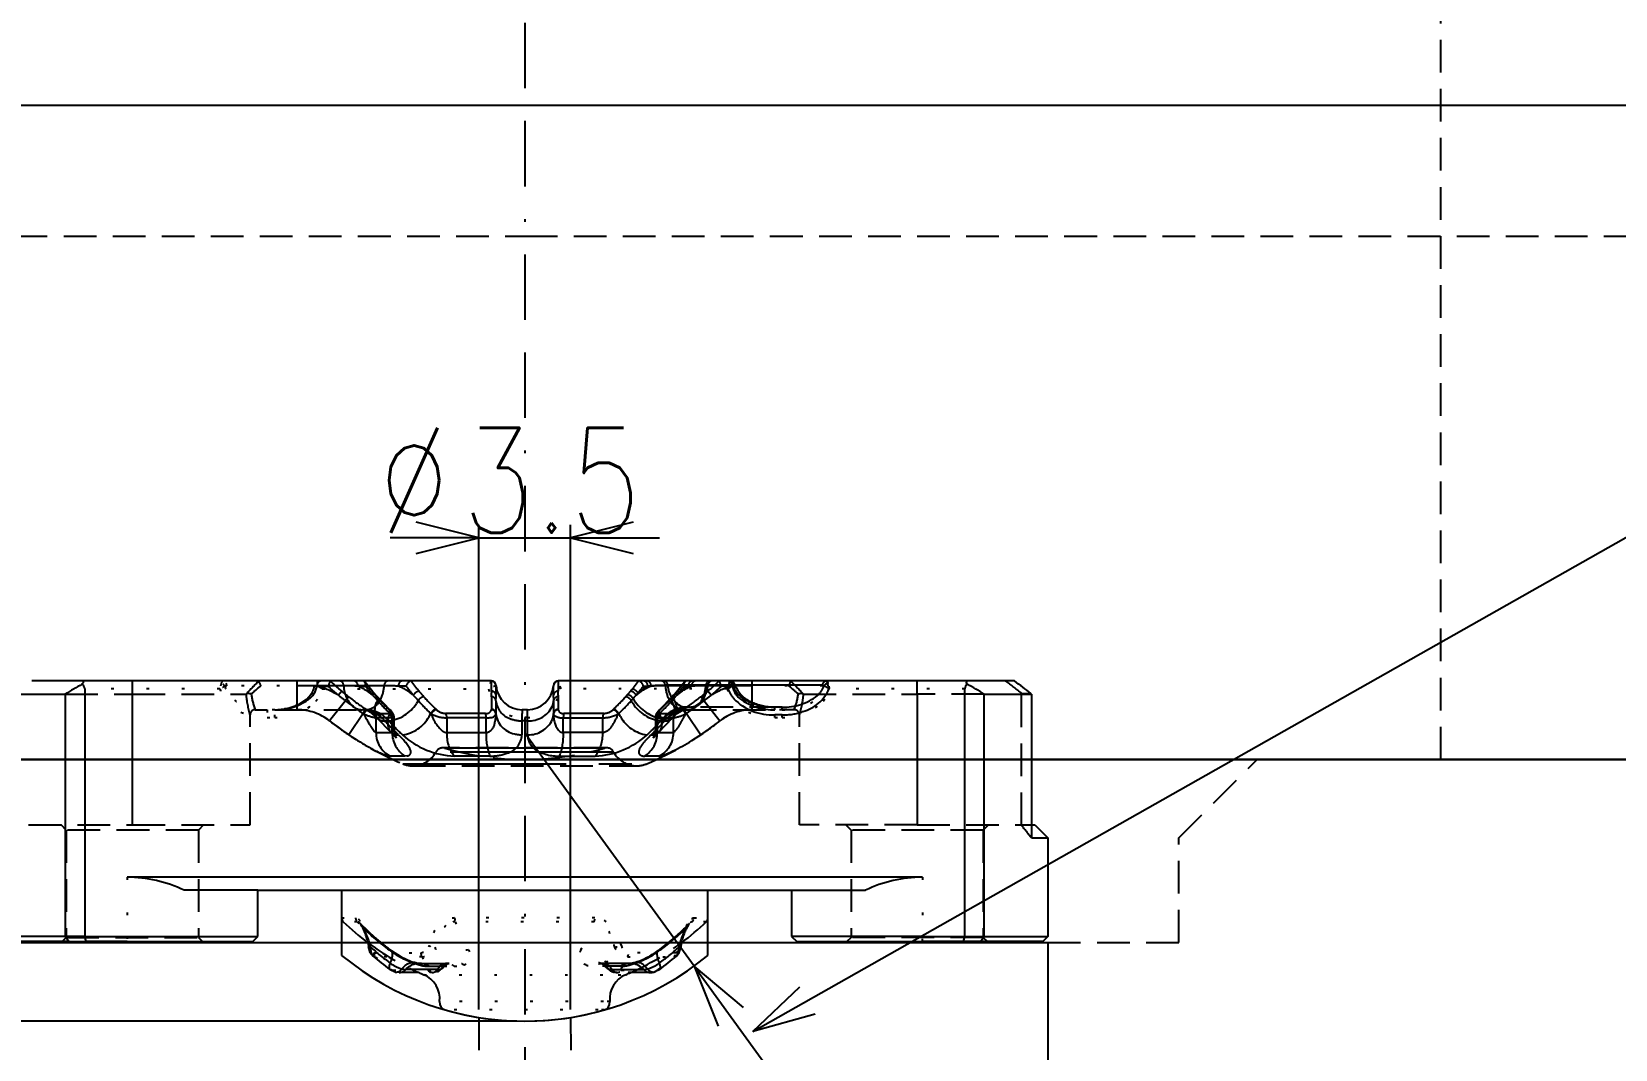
# Model space of a CAD drawing. Extents: x -430 to 437, y -440 to 538.
# Drawn here: x 197.5 to 258, y 336.3 to 375.2 of the extents above; entities that cross this region are included whole.
import ezdxf

# ---------------------------------------------------------------- set-up
doc = ezdxf.new("R2010")
doc.units = 0
for name, pattern in [('BORDER', [8.75, 2.5, -1.25, 2.5, -1.25, 0, -1.25]), ('DOT', [1.25, 0, -1.25]), ('HIDDEN', [1.875, 1.25, -0.625]), ('PHANTOM', [12.5, 6.25, -1.25, 1.25, -1.25, 1.25, -1.25])]:
    doc.linetypes.add(name, pattern=pattern)
doc.layers.add('1', color=7, linetype='CONTINUOUS')
doc.layers.add('7', color=7, linetype='CONTINUOUS')
doc.styles.add('EXCESS_STANDARD', font='txt', dxfattribs={"height": 0.2, "bigfont": 'BIGFONT'})
doc.dimstyles.new('ISO-25', dxfattribs={"dimtxt": 4, "dimasz": 2.4, "dimexe": 0.18, "dimexo": 0.3, "dimgap": 0.2, "dimtad": 1, "dimtih": 1, "dimtoh": 1, "dimzin": 12, "dimcen": 0.09, "dimazin": 3, "dimtfac": 0.5, "dimtofl": 0, "dimtmove": 0, "dimatfit": 3})

# ---------------------------------------------------------------- blocks, each defined once
blk = doc.blocks.new('*D15')
at = {"layer": '1', "color": 50, "linetype": 'CONTINUOUS'}
for p, q in [((170.862, 370.026), (171.462, 372.426)), ((171.462, 372.426), (172.062, 370.026)), ((171.462, 337.426), (171.462, 372.426)), ((171.462, 337.426), (170.862, 339.826)), ((172.062, 339.826), (171.462, 337.426)), ((216.032, 337.426), (170.962, 337.426))]:
    blk.add_line(p, q, dxfattribs=at)
at = {"layer": '1', "color": 7, "linetype": 'CONTINUOUS', "style": 'EXCESS_STANDARD', "width": 0.8}
blk.add_text('35', height=4, rotation=90, dxfattribs=at).set_placement((171.262, 351.726))
blk = doc.blocks.new('*D17')
at = {"layer": '1', "color": 50, "linetype": 'CONTINUOUS'}
for p, q in [((222.802, 339.53), (216.332, 348.426)), ((224.699, 337.942), (222.802, 339.53)), ((222.802, 339.53), (223.729, 337.236)), ((222.802, 339.53), (244.259, 310.033))]:
    blk.add_line(p, q, dxfattribs=at)
at = {"layer": '1', "color": 7, "linetype": 'CONTINUOUS', "style": 'EXCESS_STANDARD', "width": 0.8}
for s, p in [('SR', (236.891, 320.502)), ('11', (240.656, 315.326))]:
    blk.add_text(s, height=4, rotation=306.03231, dxfattribs=at).set_placement(p)
blk = doc.blocks.new('*D18')
at = {"layer": '1', "color": 50, "linetype": 'CONTINUOUS'}
for p, q in [((214.582, 355.892), (212.182, 356.492)), ((214.582, 337.866), (214.582, 356.392)), ((220.482, 356.492), (218.082, 355.892)), ((218.082, 337.866), (218.082, 356.392)), ((214.582, 355.892), (211.182, 355.892)), ((212.182, 355.292), (214.582, 355.892)), ((214.582, 355.892), (218.082, 355.892)), ((218.082, 355.892), (220.482, 355.292)), ((218.082, 355.892), (221.482, 355.892))]:
    blk.add_line(p, q, dxfattribs=at)
at = {"layer": '1', "color": 7, "linetype": 'CONTINUOUS', "style": 'EXCESS_STANDARD', "width": 0.8}
for s, p in [('%%c', (210.732, 356.092)), ('3.5', (213.932, 356.092))]:
    blk.add_text(s, height=4, dxfattribs=at).set_placement(p)
blk = doc.blocks.new('*D19')
at = {"layer": '1', "color": 50, "linetype": 'CONTINUOUS'}
for p, q in [((214.242, 298.676), (211.848, 299.297)), ((220.816, 299.297), (218.421, 298.676)), ((211.837, 298.097), (214.242, 298.676)), ((218.421, 298.676), (220.826, 298.097))]:
    blk.add_line(p, q, dxfattribs=at)
for start, end in [(270.5, 274.44427), (268.68637, 269.5), (269.5, 270.5)]:
    blk.add_arc((216.332, 538.096), 239.429, start, end, dxfattribs=at)
at = {"layer": '1', "color": 7, "linetype": 'CONTINUOUS', "style": 'EXCESS_STANDARD'}
for s, rotation, width, p in [('%%d', 3.67781, 1.6, (228.483, 299.176)), ('1', 2.52825, 0.8, (225.286, 299.035))]:
    blk.add_text(s, height=4, rotation=rotation, dxfattribs=dict(at, width=width)).set_placement(p)

msp = doc.modelspace()

# ---------------------------------------------------------------- linework, layer by layer
at = {"layer": '1', "color": 141, "linetype": 'BORDER'}
msp.add_line((216.3318, 384.4258), (216.3318, 70.4258), dxfattribs=at)
at = {"layer": '1', "color": 7, "linetype": 'HIDDEN'}
for p, q in [((251.3318, 382.4258), (251.3318, 347.4258)), ((166.8318, 367.4258), (216.3318, 367.4258)), ((216.3318, 367.4258), (265.8318, 367.4258)), ((414.3318, 347.4258), (18.3318, 347.4258)), ((241.3318, 344.4258), (244.3318, 347.4258)), ((241.3318, 340.4258), (241.3318, 344.4258)), ((191.3318, 340.4258), (241.3318, 340.4258)), ((214.5818, 337.5659), (213.7079, 237.4258)), ((218.0818, 337.5659), (218.9557, 237.4258))]:
    msp.add_line(p, q, dxfattribs=at)
at = {"layer": '1', "color": 50, "linetype": 'CONTINUOUS'}
for p, q in [((225.053, 337.0303), (297.405, 377.9658)), ((225.053, 337.0303), (226.8464, 338.7344)), ((227.4373, 337.6899), (225.053, 337.0303))]:
    msp.add_line(p, q, dxfattribs=at)
at = {"layer": '1', "color": 7, "linetype": 'CONTINUOUS'}
for p, q in [((181.3318, 372.4258), (414.3318, 372.4258)), ((414.3318, 347.4258), (18.3318, 347.4258)), ((18.3318, 347.4258), (414.3318, 347.4258)), ((196.3318, 340.4258), (236.3318, 340.4258)), ((236.3318, 340.4258), (236.3318, 330.4258))]:
    msp.add_line(p, q, dxfattribs=at)
at = {"layer": '1', "color": 121, "linetype": 'CONTINUOUS'}
for p, q in [((209.3318, 341.4258), (209.3318, 339.9405)), ((223.3318, 339.9405), (223.3318, 341.4258))]:
    msp.add_line(p, q, dxfattribs=at)
msp.add_arc((216.3318, 348.4258), 11, 230.478804, 309.521196, dxfattribs=at)
at = {"layer": '7', "color": 7, "linetype": 'CONTINUOUS'}
for p, q in [((197.0569, 349.9258), (198.7668, 349.9258)), ((199.4156, 350.4258), (197.4838, 350.4258)), ((198.7668, 349.9258), (198.7668, 340.6658)), ((204.7993, 350.4258), (199.4156, 350.4258)), ((199.5113, 350.1258), (199.5113, 340.6658)), ((208.5056, 350.4258), (204.7993, 350.4258)), ((215.036, 350.4258), (208.5056, 350.4258)), ((224.158, 350.4258), (217.6277, 350.4258)), ((227.8644, 350.4258), (224.158, 350.4258)), ((233.2481, 350.4258), (227.8644, 350.4258)), ((233.1523, 340.6658), (233.1523, 350.1258)), ((233.2481, 350.4258), (233.2344, 350.4248)), ((235.054, 350.4258), (233.2481, 350.4258)), ((233.8969, 349.9258), (235.7004, 349.9258)), ((233.8969, 340.6658), (233.8969, 349.9258)), ((235.7004, 349.9258), (235.7004, 344.9258)), ((216.4318, 349.3258), (216.2318, 349.3258)), ((235.7004, 344.9258), (235.8318, 344.9258)), ((235.7004, 344.9258), (235.7004, 344.4258)), ((235.8318, 344.9258), (236.3318, 344.4258)), ((235.7004, 344.4258), (236.3318, 344.4258)), ((236.3318, 344.4258), (236.3318, 340.6658)), ((231.5318, 342.9258), (201.1318, 342.9258)), ((206.1318, 342.4258), (203.3113, 342.4258)), ((206.1318, 340.6658), (206.1318, 342.4258)), ((206.1318, 342.4258), (209.3318, 342.4258)), ((209.3318, 342.4258), (209.3318, 341.3689)), ((209.3318, 342.4258), (223.3318, 342.4258)), ((223.3318, 341.3689), (223.3318, 342.4258)), ((223.3318, 342.4258), (226.5318, 342.4258)), ((226.5318, 342.4258), (229.3524, 342.4258)), ((226.5318, 342.4258), (226.5318, 340.6658)), ((198.7668, 340.6658), (196.3318, 340.6658)), ((198.9159, 340.4658), (196.5318, 340.4658)), ((198.7668, 340.6658), (198.9159, 340.4658)), ((199.5113, 340.6658), (198.7668, 340.6658)), ((198.9159, 340.4658), (199.5656, 340.4658)), ((199.5656, 340.4658), (199.5113, 340.6658)), ((199.5113, 340.6658), (201.1318, 340.6658)), ((201.1318, 340.4658), (199.5656, 340.4658)), ((201.1318, 340.6658), (206.1318, 340.6658)), ((201.1318, 340.4658), (205.9318, 340.4658)), ((205.9318, 340.4658), (206.1318, 340.6658)), ((210.3301, 340.4271), (210.3581, 340.2807)), ((210.4286, 340.053), (210.3581, 340.2807)), ((210.3581, 340.2807), (210.4286, 340.0531)), ((222.235, 340.053), (222.3056, 340.2807)), ((222.2351, 340.0531), (222.3056, 340.2807)), ((222.3056, 340.2807), (222.3335, 340.4271)), ((226.5318, 340.6658), (226.7318, 340.4658)), ((231.5318, 340.6658), (226.5318, 340.6658)), ((226.7318, 340.4658), (231.5318, 340.4658)), ((231.5318, 340.6658), (233.1523, 340.6658)), ((233.0981, 340.4658), (231.5318, 340.4658)), ((233.0981, 340.4658), (233.1523, 340.6658)), ((233.7477, 340.4658), (233.0981, 340.4658)), ((233.1523, 340.6658), (233.8969, 340.6658)), ((233.7477, 340.4658), (233.8969, 340.6658)), ((236.1318, 340.4658), (233.7477, 340.4658)), ((233.8969, 340.6658), (236.3318, 340.6658)), ((236.3318, 340.6658), (236.1318, 340.4658)), ((210.4286, 340.0531), (210.5347, 339.9114)), ((210.5347, 339.9114), (210.4286, 340.053)), ((222.129, 339.9114), (222.2351, 340.0531)), ((222.129, 339.9114), (222.235, 340.053)), ((211.1927, 339.3897), (211.1735, 339.4027)), ((211.3793, 339.3035), (211.1927, 339.3897)), ((211.5279, 339.2836), (211.3793, 339.3035)), ((212.2796, 339.2836), (211.5279, 339.2836)), ((221.1357, 339.2836), (220.384, 339.2836)), ((221.2843, 339.3035), (221.1357, 339.2836)), ((221.3078, 339.3109), (221.2843, 339.3035)), ((221.4901, 339.4027), (221.3078, 339.3109))]:
    msp.add_line(p, q, dxfattribs=at)
at = {"layer": '7', "color": 7, "linetype": 'HIDDEN'}
for p, q in [((198.7668, 349.9258), (201.3318, 349.9258)), ((201.3318, 349.9258), (205.6746, 349.9258)), ((208.0052, 349.7341), (208.2177, 349.9882)), ((210.527, 350.0121), (210.2223, 350.3912)), ((210.7109, 349.802), (210.527, 350.0121)), ((215.2318, 350.2258), (215.2318, 349.8827)), ((217.4318, 349.8827), (217.4318, 350.2258)), ((221.9528, 349.802), (222.1367, 350.0121)), ((222.2039, 350.0922), (222.0216, 349.8792)), ((222.1367, 350.0121), (222.4414, 350.3912)), ((226.989, 349.9258), (231.3318, 349.9258)), ((233.8969, 349.9258), (231.3318, 349.9258)), ((235.319, 349.9258), (235.3381, 349.95)), ((235.319, 344.9126), (235.319, 349.9258)), ((235.3381, 349.95), (235.6831, 349.948)), ((206.0308, 349.3258), (206.4904, 349.3258)), ((206.7732, 349.3258), (207.2477, 349.3759)), ((206.7732, 349.3258), (210.2548, 349.3258)), ((207.2477, 349.3759), (207.6726, 349.519)), ((207.6726, 349.519), (208.0052, 349.7341)), ((211.1775, 349.324), (210.7109, 349.802)), ((211.3081, 349.1591), (211.1965, 349.3057)), ((221.4671, 349.3057), (221.3556, 349.1591)), ((221.9528, 349.802), (221.4862, 349.324)), ((222.0216, 349.8792), (221.9528, 349.802)), ((222.5503, 349.3258), (222.3522, 349.2871)), ((222.4089, 349.3258), (225.8904, 349.3258)), ((222.6395, 349.4258), (222.4981, 349.4258)), ((226.1732, 349.4258), (222.6395, 349.4258)), ((226.6329, 349.3258), (226.1732, 349.3258)), ((205.8318, 344.9258), (205.8318, 349.1258)), ((210.4872, 349.1871), (210.6793, 349.0174)), ((210.6793, 349.0174), (211.211, 348.4727)), ((211.3375, 348.5865), (211.3375, 349.0441)), ((221.3262, 349.0441), (221.3262, 348.5865)), ((221.4527, 348.4727), (221.9843, 349.0174)), ((221.9843, 349.0174), (222.0623, 349.1048)), ((222.0623, 349.1048), (222.2581, 349.2816)), ((222.3522, 349.2871), (222.1764, 349.1871)), ((226.8318, 344.9258), (226.8318, 349.1258)), ((211.211, 348.4727), (211.4162, 348.2514)), ((221.2474, 348.2514), (221.4527, 348.4727)), ((219.4636, 347.8684), (213.2001, 347.8684)), ((212.0545, 347.183), (220.6091, 347.183)), ((197.3582, 344.9258), (201.3318, 344.9258)), ((198.8068, 344.7258), (198.6068, 344.9258)), ((198.8068, 344.7258), (198.8068, 340.6258)), ((203.8568, 344.7258), (198.8068, 344.7258)), ((201.3318, 344.9258), (205.8318, 344.9258)), ((204.0568, 344.9258), (203.8568, 344.7258)), ((203.8568, 344.7258), (203.8568, 340.6258)), ((231.3318, 344.9258), (226.8318, 344.9258)), ((228.6068, 344.9258), (228.8068, 344.7258)), ((233.8568, 344.7258), (228.8068, 344.7258)), ((228.8068, 344.7258), (228.8068, 340.6258)), ((231.3318, 344.9258), (235.3055, 344.9258)), ((234.0568, 344.9258), (233.8568, 344.7258)), ((233.8568, 344.7258), (233.8568, 340.6258)), ((235.3055, 344.9258), (235.319, 344.9126)), ((235.3055, 344.9258), (235.7004, 344.9258)), ((210.0399, 341.158), (210.616, 340.6133)), ((198.8068, 340.6258), (198.6468, 340.4658)), ((198.8068, 340.6258), (203.8568, 340.6258)), ((203.8568, 340.6258), (204.0168, 340.4658)), ((222.0483, 340.6138), (221.4373, 340.1232)), ((228.8068, 340.6258), (228.6468, 340.4658)), ((233.8568, 340.6258), (228.8068, 340.6258)), ((233.8568, 340.6258), (234.0168, 340.4658)), ((211.2264, 340.1232), (211.6022, 339.8871)), ((211.6022, 339.8871), (211.9915, 339.7101)), ((211.9915, 339.7101), (212.1525, 339.6585)), ((212.1525, 339.6585), (212.3004, 339.6301)), ((212.3004, 339.6301), (213.3666, 339.6301)), ((213.3666, 339.6301), (213.4366, 339.6349)), ((213.4163, 339.6284), (213.4301, 339.6339)), ((219.2474, 339.6284), (219.2302, 339.6341)), ((219.2302, 339.6341), (219.297, 339.6301)), ((220.3633, 339.6301), (219.297, 339.6301)), ((220.5112, 339.6585), (220.3633, 339.6301))]:
    msp.add_line(p, q, dxfattribs=at)
at = {"layer": '7', "color": 7, "linetype": 'DOT'}
for p, q in [((204.6738, 350.1258), (199.5113, 350.1258)), ((208.3061, 350.2424), (204.9402, 350.2424)), ((208.2177, 349.9882), (208.0052, 349.7341)), ((208.5898, 350.1258), (214.9473, 350.1258)), ((224.0738, 350.1258), (217.7164, 350.1258)), ((227.7235, 350.2424), (224.3575, 350.2424)), ((233.1523, 350.1258), (227.9898, 350.1258)), ((206.7732, 349.3258), (206.4904, 349.3258)), ((206.4904, 349.3258), (206.4904, 349.0258)), ((207.2477, 349.3759), (206.7732, 349.3258)), ((206.7732, 349.0258), (206.7732, 349.3258)), ((207.6726, 349.519), (207.2477, 349.3759)), ((208.0052, 349.7341), (207.6726, 349.519)), ((216.2318, 349.0258), (216.2318, 349.3258)), ((216.4318, 349.0258), (216.4318, 349.3258)), ((225.8904, 349.0258), (225.8904, 349.3258)), ((226.1732, 349.3258), (225.8904, 349.3258)), ((226.1732, 349.0258), (226.1732, 349.3258)), ((206.4904, 349.0258), (206.7732, 349.0258)), ((216.4318, 349.0258), (216.2318, 349.0258)), ((225.8904, 349.0258), (226.1732, 349.0258)), ((201.1318, 342.9258), (201.1318, 340.6658)), ((231.5318, 342.9258), (231.5318, 340.6658)), ((209.3318, 341.3689), (209.865, 341.3689)), ((209.9216, 341.2248), (209.3931, 341.2248)), ((219.0115, 341.3689), (213.6522, 341.3689)), ((218.9881, 341.2248), (213.6756, 341.2248)), ((223.2706, 341.2248), (222.7421, 341.2248)), ((222.7986, 341.3689), (223.3318, 341.3689)), ((201.1318, 340.6658), (201.1318, 340.4658)), ((210.3854, 340.3141), (210.3923, 340.2787)), ((231.5318, 340.4658), (231.5318, 340.6658)), ((210.5661, 340.0353), (212.3624, 340.0353)), ((212.4044, 339.8799), (210.6271, 339.8799)), ((213.4163, 339.6284), (213.2611, 339.5269)), ((213.4366, 339.6349), (213.4163, 339.6284)), ((214.1858, 340.1447), (214.2201, 340.0756)), ((219.2271, 339.6349), (219.2474, 339.6284)), ((220.2593, 339.8799), (222.0365, 339.8799)), ((222.0975, 340.0353), (220.3013, 340.0353)), ((222.1307, 340.0418), (222.0975, 340.0353)), ((211.2992, 339.372), (212.6302, 339.372)), ((212.7984, 339.2836), (212.2796, 339.2836)), ((212.4708, 339.2012), (219.8989, 339.2012)), ((212.9938, 339.3186), (212.7984, 339.2836)), ((213.2084, 339.471), (213.0535, 339.3461)), ((213.2611, 339.5269), (213.2084, 339.471)), ((213.2545, 339.5206), (213.6362, 339.5206)), ((218.6613, 339.5776), (218.5947, 339.6075)), ((219.4091, 339.5206), (219.0275, 339.5206)), ((219.4553, 339.471), (219.2908, 339.6078)), ((219.4998, 339.4239), (219.4553, 339.471)), ((219.6698, 339.3186), (219.4998, 339.4239)), ((219.8652, 339.2836), (219.6698, 339.3186)), ((220.384, 339.2836), (219.8652, 339.2836)), ((219.8989, 339.2012), (220.1928, 339.2012)), ((220.0335, 339.372), (221.3645, 339.372)), ((219.3369, 338.1733), (213.0791, 338.1733)), ((219.1378, 337.8534), (213.2946, 337.8534)), ((219.369, 337.8534), (219.1378, 337.8534)), ((219.5845, 338.1733), (219.3369, 338.1733))]:
    msp.add_line(p, q, dxfattribs=at)
at = {"layer": '7', "color": 7, "linetype": 'PHANTOM'}
for p, q in [((201.3318, 349.9258), (201.3318, 350.4258)), ((201.3318, 344.9258), (201.3318, 349.9258)), ((207.6376, 350.2424), (207.6376, 350.4258)), ((207.6376, 349.3258), (207.6376, 350.2424)), ((208.3939, 350.2424), (208.3061, 350.2424)), ((210.9594, 350.2424), (208.3939, 350.2424)), ((208.4057, 350.2258), (208.4057, 350.4258)), ((208.4057, 350.2258), (208.8145, 350.2258)), ((209.334, 350.0353), (209.2068, 349.8827)), ((209.9494, 350.2258), (210.2385, 350.2258)), ((211.7941, 350.2258), (211.5051, 350.2258)), ((215.055, 350.0353), (215.055, 350.4244)), ((217.6086, 350.4244), (217.6086, 350.0353)), ((220.8696, 350.2258), (221.1586, 350.2258)), ((224.2697, 350.2424), (221.7042, 350.2424)), ((223.3367, 350.2591), (221.8009, 350.2591)), ((222.4252, 350.2258), (222.7142, 350.2258)), ((223.4569, 349.8827), (223.3296, 350.0353)), ((227.7071, 350.2591), (223.3367, 350.2591)), ((224.2579, 350.2258), (223.8491, 350.2258)), ((224.1016, 350.1258), (224.0738, 350.1258)), ((224.2579, 350.4258), (224.2579, 350.2258)), ((224.3575, 350.2424), (224.2697, 350.2424)), ((225.0261, 350.2424), (225.0261, 350.4258)), ((225.0261, 349.3258), (225.0261, 350.2424)), ((227.9898, 350.1258), (227.9621, 350.1258)), ((231.3318, 349.9258), (231.3318, 350.4258)), ((231.3318, 349.9258), (231.3318, 344.9258)), ((209.475, 349.6712), (208.8711, 348.9002)), ((209.5949, 349.8244), (209.475, 349.6712)), ((210.1501, 349.1821), (210.2583, 349.3438)), ((212.261, 349.6712), (212.1896, 349.5591)), ((215.0553, 349.8244), (215.0553, 349.3438)), ((215.232, 349.6712), (215.232, 349.1821)), ((217.4316, 349.6712), (217.4316, 349.1821)), ((217.6084, 349.8244), (217.6084, 349.3438)), ((220.4027, 349.6712), (220.4741, 349.5591)), ((222.4054, 349.3438), (222.5135, 349.1821)), ((223.1887, 349.6712), (223.0687, 349.8244)), ((223.1887, 349.6712), (223.7925, 348.9002)), ((225.8904, 349.3258), (225.8904, 349.4258)), ((226.1732, 349.3258), (226.1732, 349.4258)), ((205.8318, 349.1258), (205.8308, 349.1258)), ((210.1501, 349.1821), (209.6057, 348.3681)), ((210.557, 349.1841), (211.1895, 349.1841)), ((211.2684, 349.016), (210.6456, 349.016)), ((210.6456, 349.016), (210.6456, 348.4532)), ((211.1334, 348.9002), (210.9792, 348.9002)), ((211.2684, 348.4532), (211.2684, 349.016)), ((212.6731, 349.0637), (212.7384, 349.1821)), ((214.8344, 349.1841), (213.3073, 349.1841)), ((214.8573, 349.016), (213.3537, 349.016)), ((213.3537, 349.016), (213.3537, 348.4532)), ((214.8573, 348.4532), (214.8573, 349.016)), ((216.4408, 348.9002), (216.2228, 348.9002)), ((216.2228, 348.9002), (216.2228, 348.3681)), ((216.4408, 348.3681), (216.4408, 348.9002)), ((217.4448, 349.1258), (217.4322, 349.1621)), ((217.8063, 349.016), (219.31, 349.016)), ((217.8063, 348.4532), (217.8063, 349.016)), ((219.3564, 349.1841), (217.8293, 349.1841)), ((219.31, 349.016), (219.31, 348.4532)), ((219.9906, 349.0637), (219.9253, 349.1821)), ((222.0181, 349.016), (221.3952, 349.016)), ((221.3952, 349.016), (221.3952, 348.4532)), ((221.4741, 349.1841), (222.1067, 349.1841)), ((221.501, 348.995), (221.6068, 348.9861)), ((221.6844, 348.9002), (221.5303, 348.9002)), ((221.6068, 348.9861), (221.761, 348.9861)), ((222.0181, 348.4532), (222.0181, 349.016)), ((222.5135, 349.1821), (223.0579, 348.3681)), ((226.1732, 349.1258), (225.8904, 349.1258)), ((226.8318, 349.1258), (226.8328, 349.1258)), ((210.6456, 348.4532), (210.5814, 348.5023)), ((210.6456, 348.4532), (211.2684, 348.4532)), ((213.3537, 348.4532), (214.8573, 348.4532)), ((219.31, 348.4532), (217.8063, 348.4532)), ((221.3952, 348.4532), (222.0181, 348.4532)), ((211.7519, 347.5548), (211.1885, 347.5548)), ((211.835, 347.5613), (211.7519, 347.5548)), ((219.7279, 347.7102), (212.9357, 347.7102)), ((219.3804, 347.8567), (213.2832, 347.8567)), ((214.9981, 347.5548), (213.638, 347.5548)), ((217.6655, 347.5548), (219.0256, 347.5548)), ((221.4751, 347.5548), (220.9118, 347.5548)), ((211.6692, 347.2602), (220.9945, 347.2602)), ((212.9878, 339.3991), (211.7854, 339.3991)), ((212.6669, 339.5206), (213.2545, 339.5206)), ((219.9968, 339.5206), (219.4091, 339.5206)), ((219.6758, 339.3991), (220.8783, 339.3991))]:
    msp.add_line(p, q, dxfattribs=at)
at = {"layer": '7', "color": 7, "linetype": 'CONTINUOUS'}
for centre, radius, start, end in [((214.4528, 323.7143), 30.5465, 119.49458, 120.898123), ((199.1612, 350.4891), 0.314, 323.459799, 332.473599), ((199.2807, 350.1132), 0.2309, 3.130548, 54.912298), ((199.4181, 350.3821), 0.0438, 299.46369, 93.346794), ((215.036, 350.2258), 0.2, 4.780192, 90), ((216.2318, 350.3258), 1, 184.780192, 270), ((216.4318, 350.3258), 1, 270, 355.219808), ((217.6277, 350.2258), 0.2, 90, 175.219808), ((233.3829, 350.1132), 0.2309, 125.087702, 176.869452), ((233.2838, 350.3688), 0.0747, 131.425401, 243.219827), ((218.2109, 323.7144), 30.5465, 59.101876, 60.50542), ((206.3433, 311.9674), 47.9933, 52.314177, 53.257188), ((165.3811, 295.2407), 89.0801, 37.871074, 37.889224), ((201.1318, 337.9258), 5, 64.158067, 90), ((231.5318, 337.9258), 5, 90, 115.841933), ((209.5318, 341.3689), 0.2, 180, 226.06216), ((216.3318, 348.4258), 10, 226.06216, 233.117909), ((216.3318, 348.4258), 10, 306.882091, 313.93784), ((223.1318, 341.3689), 0.2, 313.93784, 0), ((217.2026, 347.6293), 10.1994, 229.174521, 233.763386), ((215.4606, 347.6298), 10.2, 306.236756, 310.825337), ((216.3318, 348.4258), 10, 246.095219, 247.287874), ((212.0847, 338.2788), 1, 353.949161, 67.287874), ((220.5789, 338.2788), 1, 112.712126, 186.050839), ((216.3318, 348.4258), 10, 292.712126, 293.904781), ((213.3775, 338.1417), 0.3, 173.949161, 253.971939), ((216.3318, 348.4258), 11, 253.971939, 286.028061), ((219.2862, 338.1417), 0.3, 286.028061, 6.050839)]:
    msp.add_arc(centre, radius, start, end, dxfattribs=at)
at = {"layer": '7', "color": 7, "linetype": 'DOT'}
for centre, radius, start, end in [((217.8091, 346.6052), 13.5989, 164.063351, 164.996065), ((205.8261, 347.9027), 2.5039, 112.362908, 117.400456), ((205.967, 350.4922), 1.3441, 195.819982, 248.92897), ((204.8382, 350.3271), 0.1061, 111.569675, 173.512952), ((204.6058, 350.049), 0.3167, 32.331075, 66.355033), ((204.768, 350.2559), 0.1727, 355.522167, 79.577236), ((204.9372, 350.1462), 0.0962, 88.217764, 131.458663), ((205.7132, 350.4055), 0.8604, 192.559378, 236.010283), ((205.7194, 350.9871), 2.6906, 338.208993, 344.103261), ((208.5056, 350.2258), 0.2, 90, 173.01798), ((207.5342, 348.1084), 2.2768, 62.377472, 70.155873), ((207.5292, 350.373), 1.0891, 318.863552, 346.877103), ((196.541, 346.9048), 12.472, 14.966476, 16.397989), ((230.4581, 345.703), 16.129, 162.973642, 164.084963), ((216.2741, 347.2642), 3.1542, 109.229032, 114.875766), ((216.2318, 350.3258), 1.3, 188.849883, 270), ((216.4318, 350.3258), 1.3, 270, 351.150117), ((216.3895, 347.2642), 3.1542, 65.124234, 70.770968), ((202.2055, 345.703), 16.129, 15.915037, 17.026358), ((236.1227, 346.9048), 12.472, 163.602011, 165.033524), ((225.1295, 348.1084), 2.2768, 109.844127, 117.622528), ((225.367, 350.4922), 1.3441, 195.819982, 248.92897), ((224.158, 350.2258), 0.2, 6.98202, 90), ((225.1999, 350.418), 0.8599, 191.256967, 232.158817), ((226.887, 350.4315), 0.928, 293.682814, 346.721169), ((227.8956, 350.2559), 0.1727, 100.422764, 184.477833), ((227.7265, 350.1462), 0.0963, 48.549465, 91.774109), ((226.9292, 350.373), 1.0891, 318.863552, 346.877103), ((228.0578, 350.049), 0.3167, 113.644967, 147.668925), ((226.8375, 347.9027), 2.5039, 62.599545, 67.63709), ((227.8254, 350.3271), 0.1061, 6.48959, 68.427784), ((214.8546, 346.6052), 13.5989, 15.003935, 15.936649), ((206.4344, 351.4771), 2.152, 236.040904, 271.491508), ((206.8537, 351.1093), 2.085, 267.787774, 315.835846), ((225.2938, 350.3475), 0.8698, 224.407451, 250.410006), ((225.5684, 350.5209), 1.143, 240.304957, 262.630668), ((225.8974, 351.1925), 1.8668, 255.237009, 269.784055), ((226.2537, 351.1093), 2.085, 267.787774, 315.835846), ((226.2153, 351.5818), 2.2565, 268.932622, 297.572834), ((206.4721, 351.4327), 2.407, 245.758246, 270.436302), ((225.8721, 351.4327), 2.407, 245.758246, 270.436302), ((210.0734, 341.3676), 0.2083, 179.642999, 223.240154), ((209.8063, 341.0857), 0.2892, 34.25729, 78.27232), ((209.8963, 341.0421), 0.1845, 38.908009, 82.122101), ((216.8394, 347.8574), 9.5836, 223.793975, 225.65051), ((208.4659, 340.1098), 1.8911, 9.657609, 33.660773), ((207.9751, 339.966), 2.4352, 8.217593, 31.779305), ((214.5748, 339.7958), 2.0043, 147.005864, 165.015854), ((213.7282, 340.4111), 0.9608, 94.541665, 150.287626), ((214.4607, 339.9762), 1.5903, 136.225782, 169.963174), ((213.6985, 340.6505), 0.5748, 92.282192, 132.195249), ((214.0599, 341.3613), 0.4078, 178.937818, 199.548517), ((221.8926, 344.4452), 8.8255, 201.400662, 209.161883), ((210.7717, 344.4448), 8.8248, 330.837789, 338.599666), ((218.6037, 341.3613), 0.4078, 340.451484, 1.062182), ((218.8968, 340.4833), 0.7472, 21.826945, 82.983611), ((218.9855, 340.568), 0.8013, 54.747123, 88.144283), ((218.3863, 339.9105), 1.6877, 13.834627, 51.01491), ((224.9587, 339.8981), 2.7125, 152.5461, 171.179353), ((224.1517, 340.1281), 1.8425, 146.018333, 170.663388), ((215.8279, 347.8537), 9.5785, 314.349193, 316.206524), ((222.8989, 341.0079), 0.3746, 105.520487, 157.926815), ((222.7657, 341.0451), 0.1813, 97.48524, 141.484649), ((222.5903, 341.3676), 0.2083, 316.759845, 0.357001), ((216.3318, 348.4258), 10, 233.117885, 233.117942), ((210.399, 340.2751), 0.0413, 109.23769, 172.120202), ((210.6605, 340.2865), 0.2683, 181.657425, 249.405179), ((212.3059, 340.3676), 0.3371, 279.654104, 350.856481), ((212.3678, 340.4367), 0.558, 273.760089, 340.813802), ((212.9994, 341.265), 1.017, 249.226732, 264.097809), ((220.5513, 343.7786), 8.4291, 204.722729, 209.383344), ((212.1123, 343.7786), 8.4292, 330.616665, 335.277262), ((217.871, 339.8714), 1.936, 11.37822, 27.358559), ((219.6643, 341.265), 1.017, 275.902191, 290.773268), ((220.2942, 340.4345), 0.5557, 199.030261, 266.395848), ((220.3598, 340.3696), 0.3393, 189.413717, 260.075698), ((221.8979, 340.3441), 0.3815, 307.596939, 355.481019), ((222.2647, 340.2751), 0.0413, 7.879798, 70.76231), ((210.6178, 340.0039), 0.1243, 228.053635, 274.315024), ((210.7848, 340.0315), 0.2188, 179.0104, 223.866609), ((217.2457, 347.5934), 10.1638, 229.36856, 233.762229), ((212.6413, 340.0273), 0.279, 178.362786, 211.892353), ((220.0319, 343.553), 8.4658, 205.713474, 209.412), ((212.709, 340.0142), 0.6208, 265.211748, 323.263913), ((214.2132, 338.8848), 1.2602, 91.24796, 143.018962), ((213.0833, 339.5556), 0.1511, 325.935557, 35.301581), ((213.3475, 339.2024), 0.4296, 47.784302, 81.244987), ((213.6534, 338.9564), 0.7125, 60.66915, 109.43479), ((213.9196, 339.9104), 0.3429, 283.966447, 28.804184), ((218.7563, 339.9239), 0.3553, 141.585938, 242.93912), ((218.4504, 338.8848), 1.2602, 36.981038, 88.752039), ((219.0103, 338.9564), 0.7125, 70.565214, 119.330851), ((219.3161, 339.2024), 0.4296, 98.755012, 132.215698), ((219.1522, 339.3709), 0.2744, 59.679825, 69.716706), ((219.5798, 339.5556), 0.1506, 144.576031, 214.186829), ((219.9546, 340.0142), 0.6208, 216.736087, 274.788252), ((212.6318, 343.553), 8.4658, 330.588009, 334.286518), ((220.0224, 340.0273), 0.279, 328.107647, 1.637214), ((215.419, 347.592), 10.1621, 306.237404, 310.631807), ((221.8788, 340.0315), 0.2188, 316.133391, 0.9896), ((222.0457, 340.0043), 0.1247, 265.770453, 311.860885), ((211.2131, 339.467), 0.0755, 238.396647, 288.863298), ((211.3167, 339.5041), 0.1344, 233.879816, 253.892136), ((211.4314, 339.4819), 0.1858, 215.118183, 253.724746), ((211.3008, 339.4506), 0.0786, 254.191695, 268.778555), ((211.5322, 339.6346), 0.3511, 228.410859, 269.303559), ((212.6319, 339.4276), 0.0556, 268.202592, 288.847749), ((212.8092, 339.5082), 0.2249, 217.263685, 267.266882), ((212.6452, 339.3882), 0.014, 289.433292, 31.384982), ((212.8747, 339.6692), 0.3703, 232.61327, 288.768272), ((212.8637, 339.6794), 0.3835, 289.836414, 299.671106), ((213.6584, 340.583), 1.0626, 268.801884, 288.888024), ((219.0055, 340.5845), 1.0641, 251.12571, 271.184385), ((219.7889, 339.6692), 0.3703, 251.231732, 307.386731), ((219.8545, 339.5082), 0.2249, 272.733118, 322.736315), ((220.0184, 339.3882), 0.014, 148.61609, 250.565642), ((220.0317, 339.4276), 0.0556, 251.152255, 271.797408), ((221.1315, 339.6346), 0.3511, 270.696441, 311.589141), ((221.2322, 339.4819), 0.1858, 286.275256, 324.881819), ((221.3628, 339.4506), 0.0786, 271.221445, 285.808307), ((221.3479, 339.5023), 0.1324, 285.951064, 306.276985), ((221.4506, 339.467), 0.0755, 251.136703, 301.603352)]:
    msp.add_arc(centre, radius, start, end, dxfattribs=at)
at = {"layer": '7', "color": 7, "linetype": 'HIDDEN'}
for centre, radius, start, end in [((205.6714, 349.9651), 0.0394, 274.649748, 299.248432), ((205.7717, 349.6236), 0.3176, 70.743891, 104.776286), ((206.1618, 350.4197), 0.00609, 33.924168, 97.468401), ((202.6076, 348.7418), 3.9364, 22.41025, 25.286143), ((205.7194, 350.9871), 2.6906, 338.208993, 344.103261), ((272.6837, 325.3656), 68.5368, 158.553923, 158.732235), ((208.8944, 350.4234), 0.00244, 81.211051, 154.334691), ((210.1532, 350.3399), 0.0859, 79.815016, 89.604947), ((210.1537, 350.3403), 0.0854, 36.535199, 80.073927), ((210.0525, 350.291), 0.1971, 340.664807, 30.528743), ((212.0648, 350.1614), 0.2783, 109.040169, 166.620252), ((211.9918, 350.3087), 0.1171, 89.763744, 98.718119), ((215.0318, 350.2258), 0.2, 0, 90), ((217.6318, 350.2258), 0.2, 90, 180), ((220.6719, 350.3087), 0.1171, 81.281881, 90.236256), ((220.5988, 350.1614), 0.2783, 13.379748, 70.959831), ((222.6112, 350.291), 0.1971, 149.471257, 199.335193), ((222.51, 350.3403), 0.0854, 99.926073, 143.464801), ((222.5105, 350.3399), 0.0859, 90.395053, 100.184984), ((223.7693, 350.4234), 0.00245, 25.977468, 98.47679), ((159.98, 325.3656), 68.5368, 21.267765, 21.446077), ((224.1765, 350.2258), 0.2, 13.895834, 90), ((225.4353, 350.6708), 1.1363, 200.449787, 249.808365), ((230.5154, 348.5387), 4.4385, 154.876559, 157.42705), ((226.5019, 350.4197), 0.00609, 82.531599, 146.075833), ((226.8922, 349.6161), 0.3247, 75.610627, 108.869197), ((226.9923, 349.9652), 0.0396, 240.801425, 265.300394), ((205.4498, 311.4265), 48.7583, 52.194111, 53.115683), ((206.0318, 349.1258), 0.2, 90, 180), ((207.637, 347.3258), 2, 51.927775, 90), ((210.0944, 348.7012), 0.6249, 51.048935, 88.260638), ((209.6846, 347.7452), 2.1728, 45.906347, 46.60289), ((210.9335, 348.9953), 0.4069, 6.899343, 49.726629), ((221.7302, 348.9953), 0.4069, 130.273371, 173.100657), ((222.979, 347.7452), 2.1728, 133.39711, 134.093653), ((222.6597, 348.7961), 0.63, 91.830821, 129.592696), ((225.0267, 347.3258), 2, 90, 128.072225), ((225.9369, 351.7457), 2.3204, 247.345316, 268.851971), ((226.6318, 349.1258), 0.2, 0, 90), ((216.3318, 358.4258), 12.1, 231.927775, 247.334992), ((211.115, 349.0486), 0.2225, 358.86483, 29.800425), ((216.3318, 358.4258), 12.1, 292.665008, 308.072225), ((221.5486, 349.0486), 0.2225, 150.199575, 181.13517), ((222.6452, 348.4631), 0.8625, 122.924748, 140.017357), ((209.7173, 346.8643), 2.195, 40.355964, 47.117262), ((212.0755, 348.5821), 0.7381, 179.661092, 206.266591), ((212.0425, 348.5754), 0.7052, 179.099186, 207.355261), ((211.9698, 348.7161), 0.7221, 216.586115, 219.63246), ((220.62, 348.5757), 0.7063, 332.66773, 0.877842), ((220.5897, 348.5818), 0.7365, 333.705752, 0.368168), ((220.702, 348.7094), 0.7116, 320.36708, 323.452985), ((222.935, 346.8751), 2.1794, 132.854889, 139.666053), ((212.0545, 348.183), 1, 270, 331.787339), ((213.2001, 347.5684), 0.3, 90, 151.787339), ((216.3318, 358.4258), 11, 253.91009, 286.08991), ((219.4636, 347.5684), 0.3, 90, 106.08991), ((219.4636, 347.5684), 0.3, 28.212661, 90), ((220.6091, 348.183), 1, 208.212661, 270), ((212.0545, 348.183), 1, 247.334992, 270), ((220.6091, 348.183), 1, 270, 292.665008), ((168.7051, 292.3321), 84.8654, 37.867595, 38.28515), ((208.512, 340.1281), 1.8425, 9.336612, 33.981667), ((215.3854, 348.2372), 10.1247, 311.153347, 315.63683), ((224.1978, 340.1098), 1.8911, 146.339227, 170.342391), ((216.3318, 348.4258), 10, 233.117917, 246.095219), ((217.1265, 348.0973), 9.9195, 228.979184, 233.501857), ((216.3318, 348.4258), 10, 293.904781, 306.882091), ((213.369, 340.1275), 0.4974, 269.728924, 277.064411), ((219.2917, 340.0666), 0.4365, 261.48747, 270.704334), ((219.5562, 342.7168), 3.2039, 287.341221, 305.951632)]:
    msp.add_arc(centre, radius, start, end, dxfattribs=at)
at = {"layer": '7', "color": 7, "linetype": 'PHANTOM'}
for centre, radius, start, end in [((209.3419, 350.2264), 3.6795, 184.686616, 197.405028), ((214.0462, 342.3287), 11.2962, 134.228393, 137.70334), ((212.6936, 342.3856), 10.1633, 129.370206, 132.12591), ((208.2933, 350.2288), 2.4361, 187.201539, 201.757926), ((207.6216, 331.7957), 18.4467, 87.563733, 89.950413), ((207.5689, 350.393), 0.8387, 304.720275, 349.656214), ((209.6119, 364.5748), 14.384, 264.795415, 265.142668), ((208.5661, 350.2559), 0.1727, 100.422764, 184.477833), ((207.6357, 347.321), 3.0051, 58.48012, 75.153077), ((216.3318, 358.4258), 11.1243, 227.487098, 230.171306), ((216.3318, 358.4258), 10.9256, 227.0834, 230.171306), ((209.2365, 350.2559), 0.1727, 355.522167, 79.577236), ((216.3329, 358.4255), 10.9261, 230.166329, 231.925693), ((209.3968, 341.0754), 9.1671, 86.543679, 89.925365), ((210.4881, 350.2634), 1.0796, 181.110679, 231.489157), ((209.7726, 350.2508), 0.1785, 351.950533, 78.578246), ((209.274, 348.4714), 1.8799, 48.65448, 68.943316), ((217.6588, 356.118), 9.4086, 217.2388, 220.27811), ((217.7974, 356.0539), 9.5449, 217.633171, 220.281558), ((210.4597, 349.9501), 0.0877, 309.77625, 76.094688), ((217.3542, 355.8665), 9.0137, 220.310545, 222.092563), ((209.6986, 350.3053), 1.2624, 331.536496, 357.144528), ((211.1316, 350.2559), 0.1727, 100.422764, 184.477833), ((210.9485, 340.9461), 9.2964, 86.567957, 89.932899), ((211.6818, 350.2508), 0.1785, 101.421754, 188.049467), ((210.8296, 348.4714), 1.8799, 48.65448, 68.943316), ((219.353, 356.0539), 9.5449, 217.633171, 220.281558), ((219.4644, 356.118), 9.4086, 217.2388, 220.27811), ((212.352, 349.7152), 0.3267, 101.569606, 149.152632), ((219.1571, 355.8529), 9.0028, 220.255517, 222.038208), ((215.0583, 349.8603), 0.175, 7.356606, 91.059337), ((259.5399, 350.0416), 44.4849, 180.008168, 180.089874), ((126.1152, 349.7793), 88.9401, 0.029025, 0.124036), ((215.3051, 350.2192), 0.0735, 161.564289, 174.859275), ((217.3586, 350.2192), 0.0735, 5.140725, 18.435711), ((217.6054, 349.8603), 0.175, 88.940663, 172.643394), ((129.0056, 350.0794), 88.603, 359.87586, 359.97149), ((213.5143, 355.8461), 8.9925, 317.960773, 319.745502), ((213.5782, 355.796), 8.9115, 317.924823, 318.592535), ((213.4244, 355.9238), 9.1114, 318.629574, 320.398071), ((220.1964, 349.588), 0.3206, 30.365736, 78.190161), ((213.1992, 356.118), 9.4086, 319.72189, 322.7612), ((220.3117, 349.7152), 0.3267, 30.847368, 78.430394), ((220.3793, 349.792), 0.3302, 31.512544, 78.591737), ((189.6008, 376.957), 41.1499, 318.611132, 319.008114), ((221.8335, 348.4723), 1.8789, 111.051423, 131.350781), ((213.3106, 356.0539), 9.5449, 319.718442, 322.366829), ((221.9784, 348.4958), 1.9731, 118.748162, 131.892354), ((220.8526, 350.2508), 0.1785, 351.950533, 78.578246), ((220.9818, 350.2508), 0.1785, 351.950533, 78.578246), ((221.8334, 340.5608), 9.6984, 90.192187, 94.755616), ((221.7151, 340.9461), 9.2964, 90.067101, 93.432043), ((221.5321, 350.2559), 0.1727, 355.522167, 79.577236), ((221.6342, 350.2613), 0.1667, 359.244557, 80.591195), ((222.9651, 350.3053), 1.2624, 182.855472, 208.463504), ((222.7491, 350.3034), 0.9493, 182.674384, 242.44045), ((215.3095, 355.8665), 9.0137, 317.907437, 319.689455), ((215.3835, 355.796), 8.9115, 317.924823, 318.592535), ((222.0887, 349.8155), 0.0889, 103.865401, 227.355192), ((191.144, 377.0113), 41.1948, 318.565645, 318.96247), ((215.2273, 355.9375), 9.1223, 318.574882, 320.342726), ((222.2039, 349.9501), 0.0877, 103.905312, 230.22375), ((223.3896, 348.4714), 1.8799, 111.056684, 131.34552), ((214.8663, 356.0539), 9.5449, 319.718442, 322.366829), ((215.0049, 356.118), 9.4086, 319.72189, 322.7612), ((222.2705, 350.0319), 0.0863, 103.583345, 231.187668), ((223.534, 348.4958), 1.9731, 118.748162, 131.892354), ((222.7618, 350.2508), 0.1785, 101.421754, 188.049467), ((223.3719, 340.972), 9.2871, 90.217107, 94.860717), ((222.891, 350.2508), 0.1785, 101.421754, 188.049467), ((223.2669, 341.0754), 9.1671, 90.074635, 93.456321), ((216.3308, 358.4255), 10.9261, 308.074307, 309.833671), ((221.9941, 350.3053), 1.2624, 331.536496, 357.144528), ((222.0901, 350.3994), 1.2545, 335.494496, 353.577912), ((223.4271, 350.2559), 0.1727, 100.422764, 184.477833), ((216.3318, 358.4258), 10.9256, 309.828694, 312.9166), ((223.5034, 350.2613), 0.1667, 99.408805, 180.755443), ((225.0279, 347.321), 3.0051, 104.846923, 121.51988), ((216.3318, 358.4258), 11.1243, 309.828694, 312.512902), ((239.1878, 346.516), 15.5121, 165.401335, 166.543498), ((225.4855, 347.9287), 2.5966, 115.424821, 122.205676), ((225.1801, 350.5009), 1.1419, 199.176667, 221.467431), ((224.0975, 350.2559), 0.1727, 355.522167, 79.577236), ((224.1201, 350.2613), 0.1667, 359.244557, 80.591195), ((225.042, 331.7957), 18.4467, 90.049587, 92.436267), ((223.0518, 364.5748), 14.384, 274.857332, 275.204585), ((225.0948, 350.393), 0.8387, 190.343786, 235.279725), ((222.9046, 358.3904), 8.2479, 279.647628, 280.238942), ((225.2241, 350.5731), 0.9885, 198.51987, 247.170975), ((219.9546, 342.3676), 10.187, 47.877294, 50.62659), ((218.6294, 342.3402), 11.2797, 42.294118, 45.774149), ((224.3841, 350.2252), 2.422, 338.19958, 352.840954), ((223.317, 350.2273), 3.6844, 342.60333, 355.305026), ((226.5716, 350.7077), 1.5073, 285.176975, 337.291272), ((226.9392, 350.5265), 0.8801, 311.256581, 340.711824), ((227.8738, 350.2613), 0.1667, 99.408805, 180.755443), ((227.7112, 350.1739), 0.0853, 46.472674, 92.752285), ((228.0167, 350.0564), 0.3051, 110.711894, 143.980274), ((226.4841, 347.7664), 2.7841, 57.934773, 62.492138), ((227.8107, 350.3342), 0.0984, 4.399963, 68.625093), ((211.8615, 346.2663), 16.5567, 13.479913, 14.249578), ((206.0308, 349.1258), 0.2, 90, 180), ((206.8318, 351.4626), 2.1376, 268.429979, 304.629329), ((207.6289, 347.2998), 2.026, 52.180869, 89.753243), ((240.2971, 389.0289), 49.9903, 231.542969, 231.934436), ((216.3318, 358.4258), 11.1202, 231.930743, 236.227416), ((216.3318, 358.4258), 10.9257, 231.930743, 236.227416), ((210.1209, 349.8733), 0.5475, 236.143519, 269.207397), ((210.0737, 348.1515), 1.175, 39.588223, 88.067992), ((208.5143, 350.309), 2.0226, 325.454567, 330.969652), ((210.2138, 349.9802), 0.6557, 273.579901, 335.053899), ((210.216, 348.1259), 1.2005, 40.167397, 88.148443), ((212.8406, 353.2051), 4.6452, 236.226872, 236.59001), ((210.9261, 350.2235), 1.103, 234.323219, 250.451416), ((240.9046, 376.96), 40.7021, 221.701925, 222.101952), ((211.2091, 349.3171), 0.6156, 144.878403, 206.1606), ((216.9875, 355.526), 8.5134, 222.046118, 226.566797), ((210.6433, 349.7367), 0.0904, 313.561749, 75.83254), ((217.1403, 355.4744), 8.6649, 222.046118, 226.566797), ((210.9599, 350.3543), 1.4644, 276.804477, 327.110123), ((209.7998, 347.9322), 1.9427, 45.907788, 46.602569), ((211.1071, 349.2474), 0.1002, 319.298973, 74.105925), ((210.8355, 348.9901), 0.4623, 36.823371, 46.872495), ((211.1229, 349.2274), 0.1041, 321.136966, 74.024396), ((242.4479, 376.9059), 40.6569, 221.656566, 222.056754), ((212.5366, 349.5139), 0.3173, 101.967917, 150.287424), ((218.6956, 355.4744), 8.6649, 222.046118, 226.566797), ((218.7928, 355.526), 8.5134, 222.046118, 226.566797), ((213.0066, 349.0542), 0.2972, 102.992849, 154.514307), ((213.0355, 349.0339), 0.3038, 104.885998, 155.041624), ((213.5964, 350.0381), 0.9555, 226.599375, 228.040174), ((213.3356, 349.7514), 0.5681, 228.267359, 267.141395), ((214.868, 349.3736), 0.1925, 259.94126, 346.150571), ((214.767, 349.3437), 0.2883, 356.774937, 0.014124), ((215.0467, 349.1418), 0.1858, 6.254836, 87.50238), ((215.056, 349.6466), 0.1778, 7.96455, 90.222634), ((215.0515, 349.1622), 0.1816, 6.287465, 88.806111), ((302.7213, 349.9145), 87.4894, 180.020789, 180.103923), ((156.9507, 349.6618), 58.2813, 0.009281, 0.092415), ((216.0131, 349.7322), 0.7834, 184.466322, 253.435479), ((229.5777, 348.8304), 13.3551, 177.874112, 179.700213), ((202.4081, 348.816), 14.033, 0.343898, 2.081777), ((216.4877, 349.9067), 1.0076, 267.333733, 332.689111), ((216.7945, 349.6892), 0.6373, 337.413069, 358.380962), ((217.6077, 349.6466), 0.1778, 89.777366, 172.03545), ((304.9325, 349.6394), 87.5009, 179.896072, 179.979151), ((217.6121, 349.1622), 0.1816, 91.193889, 173.712535), ((159.0968, 349.8921), 58.335, 359.907631, 359.990752), ((217.6169, 349.1418), 0.1858, 92.49762, 173.745164), ((261.7198, 349.8179), 44.1114, 179.90973, 179.99161), ((217.8966, 349.3437), 0.2883, 179.985876, 183.225063), ((217.7973, 349.376), 0.1946, 194.434237, 279.473932), ((219.3296, 349.7477), 0.5642, 272.720812, 311.870433), ((219.0667, 350.0387), 0.9564, 311.960485, 313.399966), ((219.6281, 349.0339), 0.3038, 24.958376, 75.114002), ((213.8708, 355.526), 8.5134, 313.433203, 317.953882), ((219.657, 349.0542), 0.2972, 25.485693, 77.007151), ((213.9681, 355.4744), 8.6649, 313.433203, 317.953882), ((220.1271, 349.5139), 0.3173, 29.712576, 78.032083), ((190.2099, 376.9111), 40.6646, 317.943285, 318.343396), ((213.6702, 355.7492), 9.0702, 317.924823, 318.592535), ((221.8781, 350.5856), 1.6346, 210.738462, 256.662571), ((221.7038, 350.3543), 1.4644, 212.889877, 263.195523), ((221.5408, 349.2274), 0.1041, 105.975604, 218.863034), ((221.609, 349.1866), 0.171, 124.527125, 176.450232), ((221.5566, 349.2474), 0.1002, 105.894075, 220.701027), ((215.5234, 355.4744), 8.6649, 313.433203, 317.953882), ((222.8639, 347.9322), 1.9427, 133.397431, 134.092212), ((215.6761, 355.526), 8.5134, 313.433203, 317.953882), ((222.4471, 348.127), 1.1994, 91.828359, 139.855801), ((222.5383, 348.2212), 1.2053, 91.911494, 140.608708), ((221.7161, 349.2598), 0.361, 264.963822, 11.413077), ((222.5891, 348.153), 1.1734, 91.897036, 140.446749), ((222.6799, 348.2477), 1.1787, 91.961101, 141.216625), ((221.7945, 349.3406), 0.3561, 264.608226, 11.767398), ((222.4498, 349.9802), 0.6557, 204.946101, 266.420099), ((222.0203, 349.7367), 0.0904, 104.16746, 226.438251), ((191.759, 376.96), 40.7021, 317.898048, 318.298075), ((215.2255, 355.7492), 9.0702, 317.924823, 318.592535), ((221.1821, 349.2274), 0.8939, 6.67057, 29.767968), ((221.264, 349.302), 0.886, 7.205606, 30.377142), ((221.752, 350.196), 1.0723, 289.316112, 305.909252), ((222.4994, 349.9413), 0.5155, 248.44282, 269.86123), ((219.8231, 353.2051), 4.6452, 303.40999, 303.773128), ((224.1494, 350.309), 2.0226, 209.030348, 214.545433), ((216.3318, 358.4258), 10.9257, 303.772584, 308.069257), ((216.3318, 358.4258), 11.1202, 303.772584, 308.069257), ((222.5094, 349.9802), 0.6557, 273.579901, 335.053899), ((222.5952, 350.097), 0.6727, 273.779063, 341.097485), ((192.3665, 389.0289), 49.9903, 308.065564, 308.457031), ((225.0348, 347.2998), 2.026, 90.246757, 127.819131), ((225.8121, 351.2183), 2.094, 224.726659, 272.141935), ((225.8318, 351.4626), 2.1376, 235.370671, 271.570021), ((225.853, 351.71), 2.2846, 243.696523, 270.939382), ((226.2338, 351.5239), 2.099, 268.346732, 307.775473), ((226.6329, 349.1258), 0.2, 0, 90), ((216.3318, 358.4258), 12.0995, 231.930743, 236.227416), ((213.3227, 353.926), 5.7069, 236.226972, 236.590219), ((211.1507, 351.4398), 2.4758, 246.923536, 258.228416), ((213.8501, 350.9411), 4.0783, 205.862291, 216.726822), ((210.4439, 349.0171), 0.2017, 359.712518, 55.891509), ((210.9576, 349.2827), 0.3831, 218.22115, 273.242154), ((217.9805, 355.2145), 9.428, 222.046118, 226.566797), ((211.7673, 348.8385), 0.6778, 149.540243, 207.874441), ((218.1347, 355.2145), 9.428, 222.046118, 226.566797), ((209.5432, 347.4479), 2.3867, 45.907383, 46.602382), ((211.1878, 349.2275), 0.0435, 272.336646, 65.823017), ((211.0588, 349.0202), 0.2096, 358.871416, 51.431499), ((209.1176, 348.3671), 2.2327, 6.302362, 20.859088), ((211.0731, 348.8827), 0.3085, 31.306501, 64.908364), ((211.288, 349.0664), 0.054, 248.749593, 334.329844), ((211.4799, 349.7176), 1.3606, 277.302416, 331.276551), ((213.545, 350.0351), 1.174, 226.599773, 228.041002), ((214.1495, 349.6096), 1.4597, 197.852373, 228.235792), ((213.3788, 350.3977), 1.3819, 243.399587, 268.957099), ((213.0695, 349.028), 0.2845, 357.595298, 33.281162), ((214.3415, 349.0311), 0.5161, 358.328683, 17.242907), ((214.861, 350.0032), 0.9872, 269.785743, 277.432056), ((214.7795, 348.8531), 0.4074, 281.018618, 353.083342), ((215.0092, 349.2711), 0.2476, 265.260308, 333.884946), ((213.7898, 349.1716), 1.4417, 345.228439, 359.620983), ((214.8779, 349.182), 0.3542, 356.773059, 0.013241), ((216.0955, 349.2572), 0.8667, 184.973785, 259.276925), ((216.2268, 350.1185), 1.2183, 248.977571, 269.814152), ((216.4772, 349.3681), 1.0007, 267.914858, 334.84213), ((216.7266, 349.2006), 0.7052, 338.544105, 358.495841), ((218.3458, 349.1032), 0.9155, 176.314538, 220.100517), ((217.7858, 349.182), 0.3542, 179.986759, 183.226941), ((217.7633, 349.5249), 0.5107, 231.404569, 274.830855), ((218.3222, 349.0311), 0.5161, 162.757093, 181.671317), ((219.5942, 349.028), 0.2845, 146.718838, 182.404702), ((219.2858, 350.3935), 1.3777, 271.003487, 296.639827), ((219.2148, 348.9702), 0.5256, 280.428969, 332.264174), ((218.1352, 349.7921), 1.8773, 325.378624, 340.389999), ((219.1177, 350.0361), 1.1753, 311.959824, 313.399402), ((221.1838, 349.7176), 1.3606, 208.723449, 262.697584), ((214.529, 355.2145), 9.428, 313.433203, 317.953882), ((214.6831, 355.2145), 9.428, 313.433203, 317.953882), ((221.1849, 348.7615), 0.3939, 267.10075, 9.001828), ((223.3074, 348.4387), 1.9843, 158.620397, 176.454163), ((221.3725, 349.0501), 0.0409, 122.504317, 303.686763), ((221.7166, 348.6843), 0.5425, 118.271756, 132.446305), ((221.6048, 349.0202), 0.2096, 128.568501, 181.128584), ((221.4712, 349.2314), 0.0474, 226.153019, 273.513165), ((223.1204, 347.4479), 2.3867, 133.397618, 134.092617), ((220.6288, 348.7689), 0.9468, 3.282184, 25.876028), ((214.2049, 355.5135), 9.869, 317.924823, 318.592535), ((214.359, 355.5135), 9.869, 317.924823, 318.592535), ((222.2198, 349.0171), 0.2017, 124.108491, 180.287482), ((221.5687, 351.2621), 2.2905, 281.312547, 293.535501), ((221.2662, 349.3123), 1.1416, 311.191964, 333.590123), ((217.0093, 351.9113), 6.1257, 329.524021, 333.332661), ((219.341, 353.926), 5.7069, 303.409781, 303.773028), ((216.3318, 358.4258), 12.0995, 303.772584, 308.069257), ((226.1821, 351.6069), 2.4811, 269.795215, 288.423639), ((215.4965, 357.1437), 10.5695, 236.128167, 241.058517), ((211.6491, 348.4464), 1.0035, 179.610301, 242.678797), ((211.4818, 348.7641), 0.3964, 217.712808, 272.446315), ((212.2932, 348.4254), 1.0252, 178.443566, 238.126592), ((211.2079, 348.5735), 0.1346, 296.740733, 16.715781), ((210.1539, 346.8175), 2.0525, 28.625708, 49.066882), ((213.7673, 350.7), 3.1479, 227.800713, 267.646638), ((213.3707, 348.7618), 0.309, 231.250668, 266.85036), ((214.6609, 348.3728), 1.3097, 176.476475, 218.648677), ((217.1466, 348.3517), 2.2915, 177.461139, 200.350628), ((215.4577, 348.4024), 0.7658, 284.580567, 357.428279), ((216.231, 349.5559), 1.1879, 255.534097, 269.607337), ((217.1132, 348.365), 0.6724, 179.738148, 235.488402), ((217.809, 348.705), 0.2518, 229.498242, 269.390388), ((215.517, 348.3517), 2.2915, 339.649372, 2.538861), ((218.0028, 348.3728), 1.3097, 321.351323, 3.523525), ((218.8948, 350.7038), 3.1516, 272.378287, 312.174362), ((223.1734, 346.184), 2.9671, 132.600308, 142.788751), ((220.3704, 348.4254), 1.0252, 301.873408, 1.556434), ((221.421, 348.5451), 0.0954, 170.141327, 254.354639), ((221.0145, 348.4464), 1.0035, 297.321203, 0.389699), ((218.7186, 354.6253), 7.6146, 292.432817, 304.740944), ((211.8773, 350.3204), 2.8501, 238.349877, 256.015398), ((211.8303, 347.7137), 0.1526, 271.783145, 34.787332), ((215.0233, 349.4537), 1.899, 269.24037, 289.287273), ((217.6005, 349.1464), 1.5929, 236.970763, 272.339459), ((221.0872, 347.7008), 0.392, 134.931398, 188.943455), ((220.8893, 347.8053), 0.2515, 221.139845, 275.115474), ((221.4316, 348.121), 0.5679, 274.398129, 289.841118), ((208.0943, 339.7605), 2.3954, 11.873151, 35.689881), ((216.6947, 347.7033), 9.3724, 225.624485, 233.753496), ((215.9595, 347.7145), 9.387, 306.252835, 314.369389), ((224.5662, 339.7618), 2.3921, 144.293352, 168.143616), ((210.4214, 340.3349), 0.0834, 220.547663, 281.85003), ((210.9068, 340.2006), 0.4713, 173.573053, 217.850591), ((217.0508, 347.6365), 9.9113, 228.152853, 233.757308), ((215.6172, 347.6311), 9.9044, 306.240731, 311.849109), ((221.7571, 340.2005), 0.4711, 322.139784, 6.436571), ((222.2423, 340.3349), 0.0834, 258.149971, 319.452337), ((211.3708, 339.509), 0.2241, 143.298509, 208.309555), ((211.16, 340.0325), 0.1124, 12.872816, 93.476008), ((213.3452, 343.128), 3.7021, 233.693464, 253.543753), ((210.5744, 339.9744), 0.7002, 331.741739, 6.817232), ((212.0474, 340.8101), 1.4477, 233.737289, 253.531864), ((212.1065, 339.0916), 0.574, 88.591568, 144.872659), ((212.297, 338.946), 0.6834, 57.232475, 138.468792), ((212.0654, 339.3346), 0.3353, 46.434983, 80.526602), ((213.3848, 339.1691), 0.4588, 86.494214, 149.917027), ((213.6537, 339.0092), 0.6631, 110.983009, 141.516685), ((219.0099, 339.0092), 0.6631, 38.483314, 69.016995), ((219.2788, 339.1691), 0.4588, 30.082973, 93.505785), ((220.3667, 338.946), 0.6834, 41.531208, 122.767525), ((219.3187, 343.1275), 3.7015, 286.454675, 306.308109), ((220.617, 339.2835), 0.3859, 43.550459, 130.341907), ((220.6245, 340.7934), 1.4293, 286.339646, 306.391202), ((221.5197, 340.0011), 0.1439, 93.680663, 201.450752), ((222.4097, 340.074), 1.0316, 186.986023, 204.702146), ((221.2928, 339.509), 0.2241, 331.690443, 36.701491), ((211.4147, 339.5664), 0.2652, 262.345977, 326.984994), ((211.5216, 339.6425), 0.359, 271.013702, 317.309359), ((211.8007, 339.9934), 0.5945, 254.020732, 268.524187), ((212.7048, 340.9992), 1.479, 253.975025, 268.530601), ((212.7825, 339.5228), 0.2397, 273.817441, 328.94245), ((212.9988, 339.8133), 0.4143, 268.488659, 289.146671), ((212.8751, 339.6282), 0.3316, 290.983009, 321.516685), ((213.0796, 339.5846), 0.1718, 288.705858, 318.59197), ((219.5842, 339.5847), 0.172, 221.423819, 251.278357), ((219.6649, 339.8133), 0.4143, 250.853332, 271.51134), ((219.7885, 339.6282), 0.3316, 218.483314, 249.016995), ((219.8812, 339.5228), 0.2397, 211.057549, 266.182559), ((219.9588, 340.9992), 1.479, 271.4694, 286.024977), ((220.8629, 339.9934), 0.5945, 271.475813, 285.97927), ((221.1421, 339.6425), 0.359, 222.690641, 268.986298), ((220.3215, 338.8334), 0.9185, 39.847915, 51.221524), ((221.249, 339.5664), 0.2652, 213.015004, 277.654022)]:
    msp.add_arc(centre, radius, start, end, dxfattribs=at)

# ---------------------------------------------------------------- dimensions: what is measured, and where the dimension line sits
at = {"layer": '1'}
dim = msp.add_angular_dim_3p(base=(230.092, 299.0627), center=(216.3318, 538.0959), p1=(218.4213, 298.666), p2=(214.2424, 298.666), text='1°', dimstyle='ISO-25', override={"dimtxt": 2, "dimasz": 2.4, "dimdec": 3, "dimzin": 0, "dimtol": 0, "dimlim": 0, "dimtdec": 3, "dimtzin": 8}, dxfattribs=at)
dim.commit()
dim.dimension.update_dxf_attribs({"geometry": '*D19', "text_midpoint": (229.9656, 301.259), "dimtype": 133, "text_rotation": 3.29466})
dim = msp.add_linear_dim(base=(171.4616, 372.4258), p1=(216.3318, 337.4258), p2=(171.4616, 372.4258), angle=90, dimstyle='ISO-25', override={"dimtxt": 2, "dimasz": 2.4, "dimdec": 3, "dimzin": 0, "dimtol": 0, "dimlim": 0, "dimtdec": 3, "dimtzin": 8}, dxfattribs=at)
dim.commit()
dim.dimension.update_dxf_attribs({"geometry": '*D15', "text_midpoint": (169.2616, 354.9258), "dimtype": 128, "text_rotation": 90})
dim = msp.add_linear_dim(base=(218.0818, 355.8918), p1=(214.5818, 337.5659), p2=(218.0818, 337.5659), dimstyle='ISO-25', override={"dimtxt": 2, "dimasz": 2.4, "dimdec": 3, "dimzin": 0, "dimtol": 0, "dimlim": 0, "dimtdec": 3, "dimtzin": 8}, dxfattribs=at)
dim.commit()
dim.dimension.update_dxf_attribs({"geometry": '*D18', "text_midpoint": (216.3318, 358.0918), "dimtype": 128})
dim = msp.add_radius_dim(center=(216.3318, 348.4258), mpoint=(222.8025, 339.5302), dimstyle='ISO-25', override={"dimtxt": 2, "dimasz": 2.4, "dimdec": 3, "dimzin": 0, "dimtol": 0, "dimlim": 0, "dimtdec": 3, "dimtofl": 1, "dimtmove": 0, "dimtzin": 8}, dxfattribs=at)
dim.commit()
dim.dimension.update_dxf_attribs({"geometry": '*D17', "text_midpoint": (242.2735, 316.5024), "text_rotation": 306.032311})

doc.saveas('drawing.dxf')
